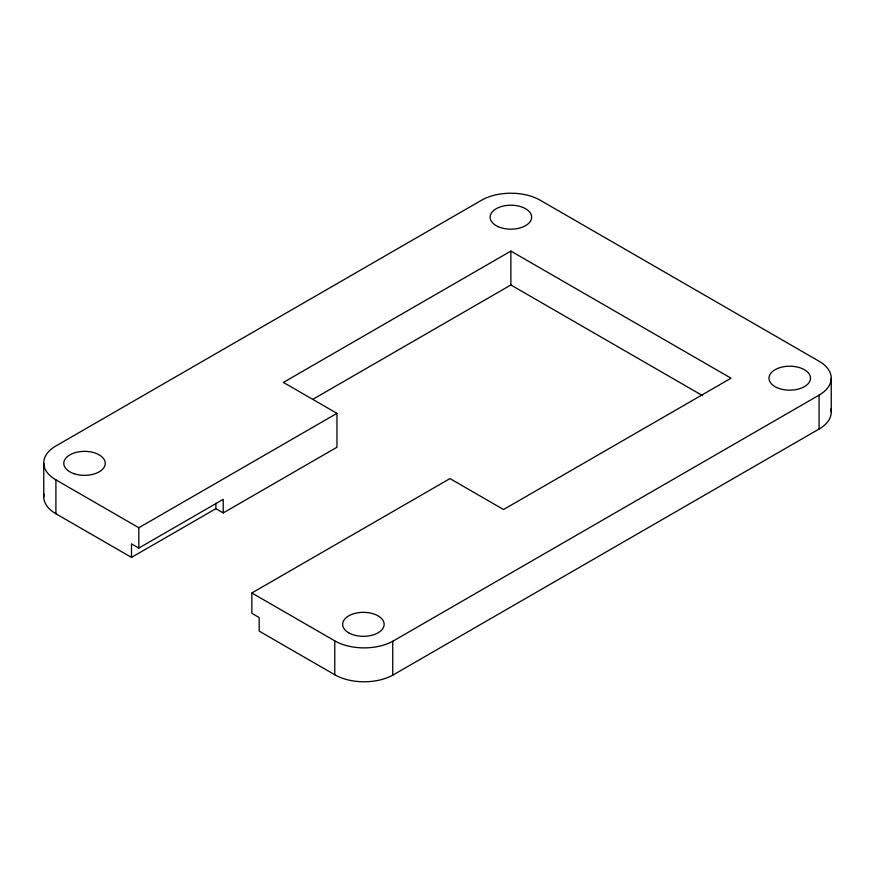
<?xml version="1.0" encoding="UTF-8"?>
<svg xmlns="http://www.w3.org/2000/svg" width="875" height="875" viewBox="0 0 875 875"><rect width="100%" height="100%" fill="white"/><g stroke="black" fill="none" stroke-linecap="round" stroke-linejoin="round"><path stroke-width="1.31" d="M830.9 408.953A41.508 23.964 0 0 1 819.087 429.023L392.733 675.183A41.53 23.975 0 0 1 334.764 674.756L259.175 631.116L259.175 617.564L251.847 613.32L251.847 592.987L449.98 478.592L503.541 509.523L731.03 378.186L510.88 251.081L283.402 382.419L336.962 413.35L336.962 447.245L223.223 512.914L215.884 508.681L131.491 557.397L55.912 513.756A41.53 23.975 0 0 1 44.023 494.036M312.867 399.306L510.88 284.977L702.625 395.675M819.087 429.023L819.087 395.128A41.508 23.964 0 0 0 819.087 361.244L540.236 200.244A41.508 23.964 0 0 0 481.534 200.244L55.18 446.392A41.53 23.975 0 0 0 55.912 479.872L138.83 527.745L336.962 413.35M131.491 557.397L131.491 543.845L138.83 548.078L223.223 499.352L223.223 512.914M251.847 592.987L334.764 640.861A41.53 23.975 0 0 0 392.733 641.288L819.087 395.128M831.25 378.186L831.25 412.081M510.88 251.081L510.88 284.977M392.733 641.288L392.733 675.183M334.764 640.861L334.764 674.756M215.884 503.256L215.884 508.681M138.83 527.745L138.83 548.078M55.912 479.872L55.912 513.756M43.75 463.214L43.75 497.109M74.145 473.725A20.759 11.988 0 0 0 105.284 463.345A20.759 11.988 0 0 0 74.145 452.966A20.759 11.988 0 0 0 74.145 473.725M498.203 226.68A20.759 11.988 0 0 0 531.453 218.794A20.759 11.988 0 0 0 502.994 206.106A20.759 11.988 0 0 0 498.203 226.68M776.836 387.57A20.759 11.988 0 0 0 810.272 379.947A20.759 11.988 0 0 0 782.119 367.041A20.759 11.988 0 0 0 776.836 387.57M348.709 632.811A20.759 11.988 0 0 0 383.436 627.441A20.759 11.988 0 0 0 358.006 612.763A20.759 11.988 0 0 0 348.709 632.811"/></g></svg>
